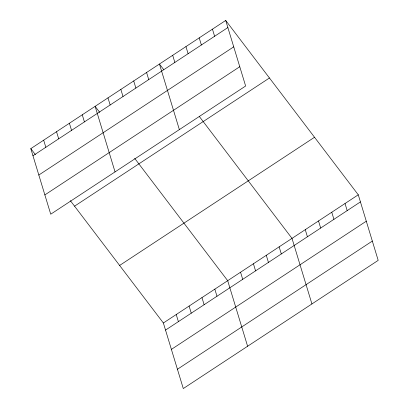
<?xml version="1.0" encoding="UTF-8"?>
<svg xmlns="http://www.w3.org/2000/svg" width="409" height="409" viewBox="0 0 409 409"><rect width="100%" height="100%" fill="white"/><g stroke="black" fill="none" stroke-linecap="round" stroke-linejoin="round"><path stroke-width="0.61" d="M225.707 20.45L245.63 86.013L50.726 214.198L30.808 148.636L225.707 20.45L358.274 194.802L378.192 260.364L183.293 388.55L163.37 322.987L70.368 200.666M32.965 155.742L227.869 27.556M38.824 175.032L233.728 46.846M44.867 194.909L239.766 66.723M74.55 206.172L269.454 77.986M119.622 265.451L314.526 137.266M163.37 322.987L358.274 194.802M165.527 330.094L360.431 201.903M171.391 349.383L366.295 221.197M177.429 369.261L372.333 241.075M163.626 69.535L159.444 64.034L179.362 129.597M199.382 116.565L292.006 238.386L311.929 303.948M99.689 112.337L95.123 106.335L115.047 171.898M134.684 158.365L227.69 280.686L247.609 346.249M30.808 148.636L35.373 154.638M345.022 203.518L347.18 210.62M331.765 212.235L333.928 219.336M318.514 220.952L320.671 228.053M305.262 229.669L307.42 236.77M279.142 246.842L281.3 253.948M212.455 29.167L214.613 36.273M266.279 255.303L268.437 262.409M199.203 37.884L201.361 44.99M253.416 263.764L255.574 270.87M185.947 46.6L188.109 53.707M240.553 272.225L242.711 279.332M172.695 55.317L174.853 62.424M214.827 289.143L216.985 296.249M146.58 72.495L148.738 79.597M201.964 297.604L204.122 304.71M133.717 80.951L135.875 88.058M189.096 306.065L191.259 313.171M120.849 89.413L123.012 96.519M176.233 314.526L178.396 321.632M107.986 97.874L110.149 104.98M82.26 114.796L84.418 121.902M69.397 123.257L71.555 130.359M56.534 131.713L58.691 138.82M43.671 140.175L45.828 147.281"/></g></svg>
